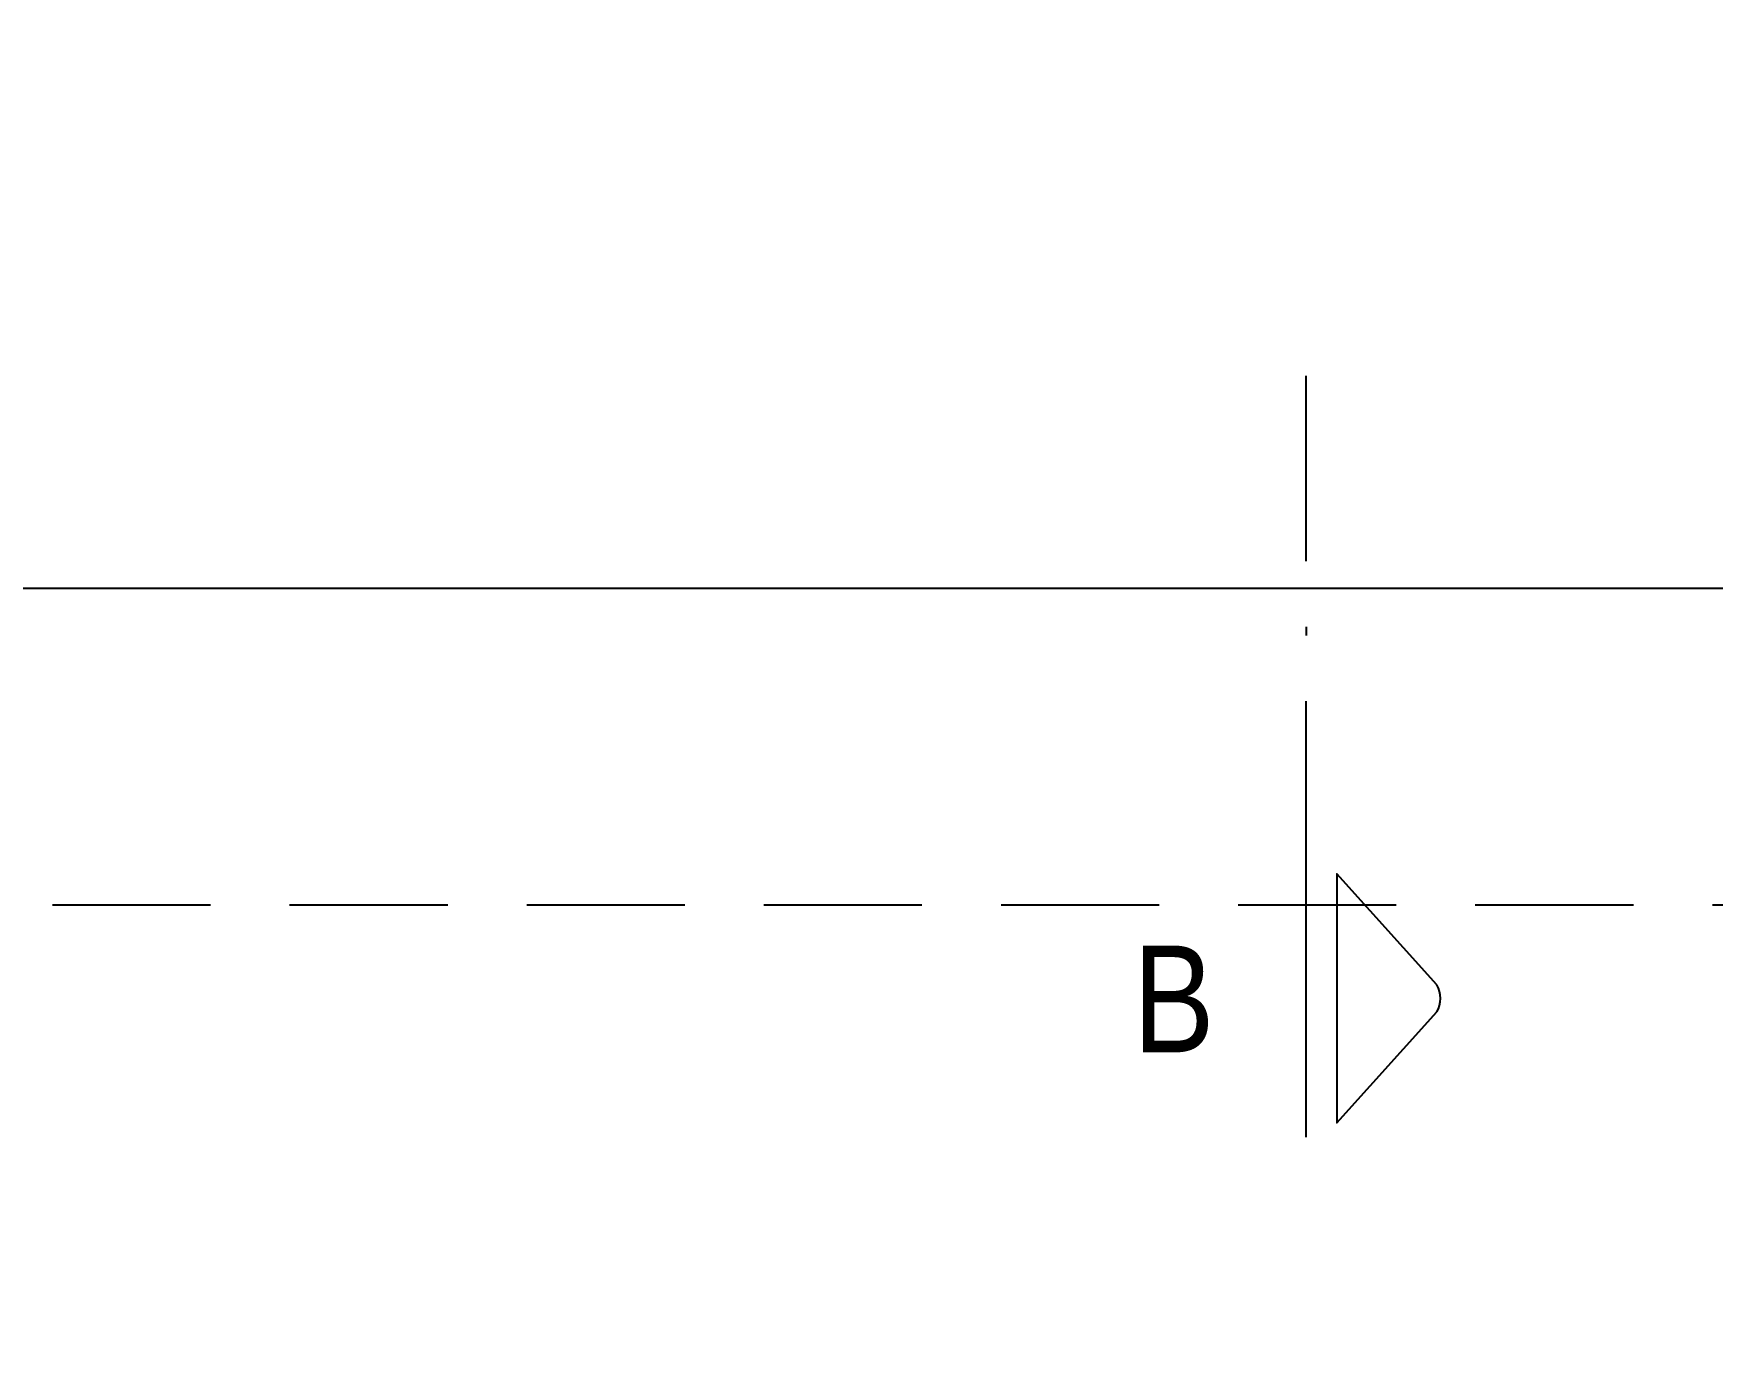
# Model space of a CAD drawing. Header units: metres. Extents: x -154 to 570, y -18 to 184.
# Drawn here: x 20.3 to 25.61, y -7.45 to -3.27 of the extents above; entities that cross this region are included whole.
import ezdxf
from ezdxf.enums import TextEntityAlignment as Align

# ---------------------------------------------------------------- set-up
doc = ezdxf.new("R2010")
doc.units = ezdxf.units.M
doc.linetypes.add('terreno + circ vert$0$DASHEDX2', pattern=[1.5, 1, -0.5])
for name, color, linetype in [('ARQ-DIM - EMBASAM', 2, 'Continuous'), ('ARQ-SIM', 1, 'Continuous'), ('terreno + circ vert$0$ARQ-AUX2', 2, 'Continuous'), ('terreno + circ vert$0$ARQ-PRJ', 7, 'terreno + circ vert$0$DASHEDX2')]:
    doc.layers.add(name, color=color, linetype=linetype)
doc.styles.add('Adesa', font='ARIALN.TTF')

# ---------------------------------------------------------------- blocks, each defined once
blk = doc.blocks.new('ADESA-SIM CORT')
at = {"color": 3}
blk.add_lwpolyline([(1.7121, 0.3673), (1.4, 0.0861), (2.1, 0.0861), (1.7879, 0.3673)], dxfattribs=at)
blk.add_lwpolyline([(1.7879, 0.3673, 0.267949), (1.7121, 0.3673)], format="xyb", dxfattribs=at)
at = {"color": 2}
for points in [[(0.5212, 0), (0, 0)], [(0.7058, 0), (0.7293, 0)], [(2.1397, 0), (0.9139, 0)]]:
    blk.add_lwpolyline(points, dxfattribs=at)
at = {"color": 3, "style": 'Adesa'}
blk.add_attdef('A', text='', height=0.35, dxfattribs=at).set_placement((1.7393, -0.3247), align=Align.MIDDLE_CENTER)
blk = doc.blocks.new('terreno + circ vert')
at = {"layer": 'terreno + circ vert$0$ARQ-AUX2'}
blk.add_lwpolyline([(50.6534, 15.6421), (50.954, 7.4395), (50.9733, 6.3505), (49.7456, 5.0785), (48.4958, 5.0564), (48.5844, 0.0551), (49.8343, 0.0772), (51.1062, -1.1505), (51.1366, -2.868, -0.419088), (46.6423, -7.4477), (41.7571, -7.4531), (40.5424, -6.2398), (40.5424, -5.025), (-9.4576, -5.025), (-9.4576, -6.3993), (-12.8191, -4.225), (-35.3141, -4.225), (-38.7204, -6.3934), (-38.7204, -5.025), (-98.7204, -5.025)], format="xyb", dxfattribs=at)
at = {"layer": 'terreno + circ vert$0$ARQ-PRJ', "color": 1, "ltscale": 0.5}
blk.add_lwpolyline([(48.0419, 1.3908), (48.1056, 7.0609), (42.945, 9.4812), (35.5548, 12.9472), (27.5061, 16.8929), (22.1014, 19.5405), (15.0017, 23.0148), (8.3251, 26.282), (0.4895, 30.0914), (-5.8932, 33.2362), (-12.2759, 36.3811), (-18.9156, 39.6675), (-31.5995, 31.2229), (-104.3835, 0.8491), (-104.1403, -6.025), (40.5424, -6.025, 0.41093)], format="xyb", close=True, dxfattribs=at)

msp = doc.modelspace()

# ---------------------------------------------------------------- block references
at = {"layer": 'ARQ-DIM - EMBASAM'}
msp.add_blockref('terreno + circ vert', (0, 0), dxfattribs=at)
at = {"layer": 'ARQ-SIM'}
ref = msp.add_blockref('ADESA-SIM CORT', (24.3252, -4.3524), dxfattribs=dict(at, xscale=1.125, yscale=1.125, zscale=1.125, rotation=270))
ref.add_attrib('A', 'B ', dxfattribs={"layer": '0', "color": 4, "height": 0.3375, "style": 'Adesa'}).set_placement((23.9599, -6.3226), align=Align.MIDDLE_CENTER)

doc.saveas('drawing.dxf')
